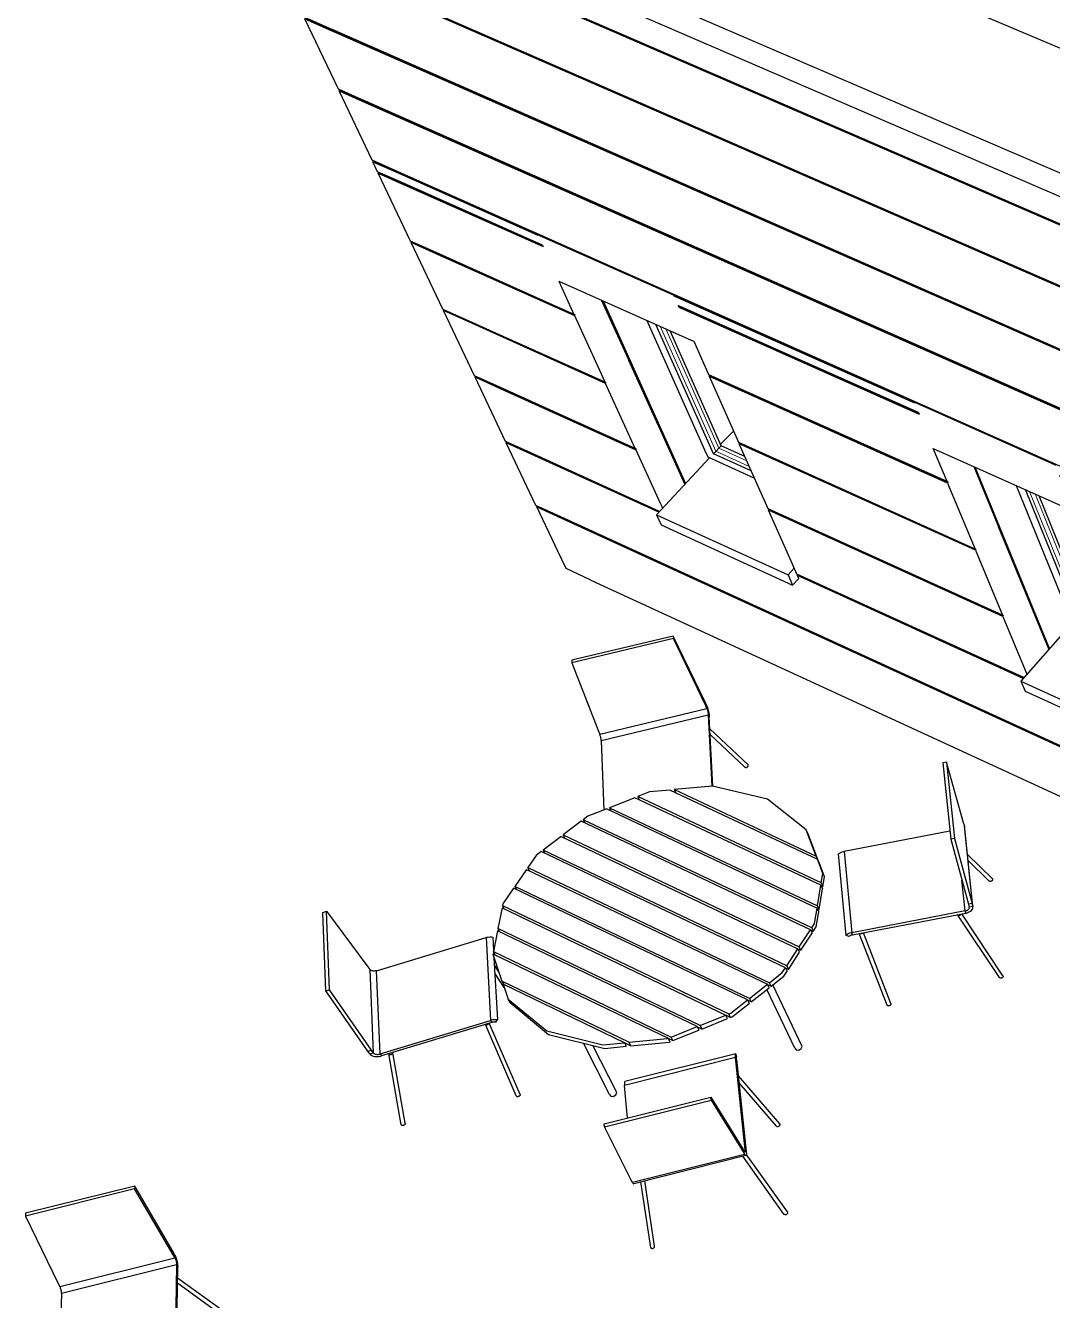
# Model space of a CAD drawing. Header units: millimetres. Extents: x 14050 to 24936, y -11631 to -4577.
# Drawn here: x 14944 to 16250, y -9586 to -7966 of the extents above; entities that cross this region are included whole.
import ezdxf

# ---------------------------------------------------------------- set-up
doc = ezdxf.new("R2010")
doc.units = ezdxf.units.MM
doc.header["$MEASUREMENT"] = 0
doc.layers.add('NewA-Ee_25_10-M_WallsExternal', color=7, linetype='Continuous')
doc.layers.add('NewA-Ee_40_20-M_GeneralFFAndEInternalMovable', color=7, linetype='Continuous')

# ---------------------------------------------------------------- blocks, each defined once
blk = doc.blocks.new('Section Elem_4_1', base_point=(19801.1, -7873.2))
at = {"layer": 'NewA-Ee_25_10-M_WallsExternal', "linetype": 'Continuous'}
for p, q in [((15298.4, -7955), (15273.7, -7903.2)), ((15273.8, -7903.2), (15273.7, -7903.2)), ((15331.9, -7969.8), (15298.4, -7955)), ((15300.1, -7956.4), (15299.4, -7957.1)), ((15299.4, -7957.1), (15300.1, -7956.5)), ((15299.4, -7957.1), (15332.9, -7971.8)), ((15341.9, -8046.6), (15299.4, -7957.1)), ((15300.1, -7955.9), (15300, -7955.7)), ((15300.1, -7956.5), (15300.1, -7955.9)), ((15300.1, -7955.9), (15333, -7970.3)), ((15333.1, -7971), (15300.1, -7956.5)), ((15331.9, -7969.7), (15331.9, -7969.8)), ((15331.9, -7969.8), (15332, -7969.8)), ((15332.9, -7971.8), (15333, -7971.7)), ((15375.1, -8061.2), (15341.9, -8046.6)), ((15342.8, -8048.6), (15343.6, -8047.9)), ((15343.6, -8047.9), (15342.8, -8048.6)), ((15342.8, -8048.6), (15376.1, -8063.3)), ((15384.7, -8136.7), (15342.8, -8048.6)), ((15343.5, -8047.4), (15343.4, -8047.3)), ((15343.6, -8047.9), (15343.5, -8047.4)), ((15343.5, -8047.4), (15376.2, -8061.8)), ((15376.3, -8062.4), (15343.6, -8047.9)), ((15375.2, -8061.2), (15375.1, -8061.2)), ((15375.1, -8061.2), (15375.2, -8061.2)), ((15376.1, -8063.3), (15376.2, -8063.1)), ((15417.7, -8151.4), (15384.7, -8136.7)), ((15386.4, -8138), (15385.6, -8138.7)), ((15385.6, -8138.7), (15386.4, -8138.1)), ((15385.6, -8138.7), (15418.6, -8153.4)), ((15391.7, -8151.4), (15385.6, -8138.7)), ((15386.4, -8137.5), (15386.3, -8137.4)), ((15386.4, -8138.1), (15386.4, -8137.5)), ((15418.7, -8151.9), (15386.4, -8137.5)), ((15386.5, -8138), (15386.4, -8138.1)), ((15418.9, -8152.5), (15386.4, -8138.1)), ((15424.6, -8166), (15391.7, -8151.4)), ((15392.6, -8153.4), (15393.3, -8152.7)), ((15393.3, -8152.7), (15392.6, -8153.4)), ((15392.6, -8153.4), (15425.5, -8168)), ((15433.6, -8239.6), (15392.6, -8153.4)), ((15393.3, -8152.2), (15393.3, -8152.1)), ((15393.3, -8152.7), (15393.3, -8152.2)), ((15425.7, -8166.6), (15393.3, -8152.2)), ((15425.8, -8167.2), (15393.3, -8152.7)), ((15417.7, -8151.3), (15417.7, -8151.4)), ((15417.7, -8151.4), (15417.8, -8151.4)), ((15418.6, -8153.4), (15418.8, -8153.2)), ((15418.7, -8151.8), (15418.7, -8151.8)), ((15424.7, -8166), (15424.6, -8166)), ((15424.6, -8166), (15424.7, -8166)), ((15425.5, -8168), (15425.7, -8167.9)), ((15425.6, -8166.5), (15425.6, -8166.5)), ((15466.2, -8254.2), (15433.6, -8239.6)), ((15434.5, -8241.5), (15435.2, -8240.8)), ((15434.5, -8241.5), (15435.2, -8240.9)), ((15467.2, -8256.2), (15434.5, -8241.5)), ((15474.7, -8326.1), (15434.5, -8241.5)), ((15435.2, -8240.9), (15435.2, -8240.3)), ((15435.2, -8240.3), (15435.2, -8240.3)), ((15467.3, -8254.7), (15435.2, -8240.3)), ((15467.4, -8255.3), (15435.2, -8240.9)), ((15466.3, -8254.2), (15466.2, -8254.2)), ((15466.2, -8254.2), (15466.3, -8254.2)), ((15467.2, -8254.7), (15467.2, -8254.7)), ((15467.3, -8256), (15467.2, -8256.2)), ((15467.3, -8254.7), (15467.3, -8254.7)), ((15475.2, -8326.3), (15474.7, -8326.1)), ((15507.1, -8340.7), (15475.2, -8326.3)), ((15475.4, -8327.6), (15476.1, -8326.9)), ((15475.4, -8327.6), (15476.1, -8327)), ((15507.8, -8342.2), (15475.4, -8327.6)), ((15514.8, -8410.6), (15475.4, -8327.6)), ((15476.1, -8327), (15476.1, -8326.7)), ((15508.1, -8341.4), (15476.1, -8327)), ((15507.2, -8340.6), (15507.1, -8340.7)), ((15508, -8342.1), (15507.8, -8342.2)), ((15547, -8425.2), (15514.8, -8410.6)), ((15515.7, -8412.5), (15516.4, -8411.8)), ((15515.7, -8412.5), (15516.4, -8411.9)), ((15547.9, -8427.1), (15515.7, -8412.5)), ((15554.4, -8494), (15515.7, -8412.5)), ((15516.4, -8411.9), (15516.4, -8411.3)), ((15548.1, -8426.3), (15516.4, -8411.9)), ((15547.1, -8425.1), (15547, -8425.2)), ((15547, -8425.2), (15547.1, -8425.2)), ((15548.1, -8426.9), (15547.9, -8427.1)), ((15586.4, -8508.5), (15554.4, -8494)), ((15555.3, -8495.8), (15556, -8495.1)), ((15555.3, -8495.8), (15556, -8495.2)), ((15587.2, -8510.4), (15555.3, -8495.8)), ((15593.1, -8575.4), (15555.3, -8495.8)), ((15556, -8495.2), (15556, -8494.7)), ((15587.5, -8509.5), (15556, -8495.2)), ((15586.4, -8508.5), (15586.4, -8508.5)), ((15586.4, -8508.5), (15586.5, -8508.5)), ((15587.4, -8510.2), (15587.2, -8510.4)), ((15624.8, -8589.9), (15593.1, -8575.4)), ((15594.7, -8576.5), (15594, -8577.2)), ((15594, -8577.2), (15594.7, -8576.6)), ((15594, -8577.2), (15625.7, -8591.7)), ((15620.8, -8633.6), (15594, -8577.2)), ((15594.7, -8576.6), (15594.7, -8576.1)), ((15594.8, -8576.5), (15594.7, -8576.6)), ((15625.9, -8590.9), (15594.7, -8576.6)), ((15624.9, -8589.9), (15624.8, -8589.9)), ((15624.8, -8589.9), (15624.9, -8589.9)), ((15625.7, -8591.7), (15625.9, -8591.6)), ((15652.4, -8648.1), (15652.3, -8648.1))]:
    blk.add_line(p, q, dxfattribs=at)
blk = doc.blocks.new('Section Elem_12_1', base_point=(19801.1, -7873.2))
at = {"layer": 'NewA-Ee_25_10-M_WallsExternal', "linetype": 'Continuous'}
for p, q in [((15240.6, -7776.4), (17317.6, -8675.7)), ((15241.7, -7777), (17318.5, -8676.2)), ((17318.2, -8677.8), (15241.6, -7778.6)), ((15241.8, -7777.7), (17318.5, -8676.9)), ((15285.6, -7871.7), (17344.1, -8769.1)), ((17344.7, -8771.2), (15286.6, -7873.8)), ((15286.7, -7872.3), (17344.9, -8769.6)), ((15286.8, -7872.9), (17345, -8770.3))]:
    blk.add_line(p, q, dxfattribs=at)
blk = doc.blocks.new('Section Elem_143_1', base_point=(19801.1, -7873.2))
at = {"layer": 'NewA-Ee_25_10-M_WallsExternal', "linetype": 'Continuous'}
for p, q in [((15631.3, -8655.8), (15620.8, -8633.6)), ((15662.8, -8670.3), (15631.3, -8655.8)), ((15662.8, -8670.3), (15662.8, -8670.2))]:
    blk.add_line(p, q, dxfattribs=at)
blk = doc.blocks.new('Section Elem_144_1', base_point=(19801.1, -7873.2))
at = {"layer": 'NewA-Ee_25_10-M_WallsExternal', "linetype": 'Continuous'}
blk.add_line((15662.8, -8670.3), (21033.9, -11144.7), dxfattribs=at)
blk = doc.blocks.new('Section Elem_147_1', base_point=(19801.1, -7873.2))
at = {"layer": 'NewA-Ee_25_10-M_WallsExternal', "linetype": 'Continuous'}
for p, q in [((16073.9, -8444.4), (16074.4, -8443.9)), ((16253.4, -8524.2), (16073.9, -8444.4)), ((16073.9, -8444.4), (16074.2, -8444.9)), ((16079.4, -8457.5), (16080.2, -8459.5)), ((16098.2, -8503), (16276.7, -8582.7)), ((16149.7, -8526), (16180.3, -8600.6)), ((16253.4, -8524.2), (16253.9, -8523.7)), ((16253.7, -8524.8), (16253.4, -8524.2)), ((16259.5, -8539.3), (16258.7, -8537.3)), ((16116.3, -8545.1), (16115.7, -8545.1)), ((16116.6, -8545.6), (16116.3, -8545.1)), ((16116.7, -8546.2), (16116.5, -8547)), ((16116.5, -8547), (16151.3, -8631)), ((16116.6, -8545.6), (16116.7, -8546.2)), ((16203.8, -8550.1), (16270, -8713.6)), ((16281.6, -8718.8), (16215.5, -8555.4)), ((16291.3, -8708.5), (16232.8, -8563.1)), ((16276.7, -8582.7), (16276.8, -8582.7)), ((16180.3, -8600.6), (16180.9, -8602.1)), ((16180.9, -8602.1), (16214.7, -8684.5)), ((16151.7, -8630.5), (16151.3, -8631)), ((16152.1, -8631), (16151.7, -8630.5)), ((16152.2, -8631.6), (16151.9, -8632.5)), ((16151.9, -8632.5), (16186.1, -8714.8)), ((16152.1, -8631), (16152.2, -8631.6)), ((16294.5, -8625.8), (16294.2, -8626.7)), ((16294.2, -8626.7), (16327.6, -8710.4)), ((16294.4, -8625.2), (16294.4, -8625.1)), ((16294.4, -8625.2), (16294.5, -8625.8)), ((16214.7, -8684.5), (16215.5, -8686.4)), ((16290, -8705.3), (16315, -8678.7)), ((16186.7, -8714.8), (16186.1, -8714.8)), ((16187, -8715.2), (16186.7, -8714.8)), ((16187.1, -8715.8), (16186.8, -8716.7)), ((16187, -8715.2), (16187.1, -8715.8)), ((16270, -8713.6), (16273.7, -8722.7)), ((16291.3, -8708.5), (16281.6, -8718.8)), ((16334.6, -8728), (16291.3, -8708.5)), ((16328.5, -8711), (16328.2, -8711.9)), ((16328.2, -8711.9), (16360.9, -8794)), ((16328.4, -8710.8), (16328.5, -8711)), ((16275.7, -8723.6), (16209.6, -8798.8)), ((16273.7, -8722.7), (16345.4, -8755.1)), ((16341.8, -8746), (16281.6, -8718.8)), ((16361.9, -8795.1), (16361.6, -8795.9)), ((16361.8, -8794.5), (16361.9, -8795.1)), ((16209.6, -8798.8), (16214.9, -8811.6)), ((16209.6, -8798.8), (16383.2, -8877.9)), ((16214.9, -8811.6), (16388.3, -8890.7)), ((16390.8, -8869.1), (16383.2, -8877.9)), ((16383.2, -8877.9), (16388.3, -8890.7)), ((16388.3, -8890.7), (16396, -8882.2))]:
    blk.add_line(p, q, dxfattribs=at)
at = {"layer": 'NewA-Ee_25_10-M_WallsExternal', "color": 44, "linetype": 'Continuous', "lineweight": 13}
for p, q in [((16220.7, -8557.7), (16284.5, -8715.7)), ((16227.6, -8560.8), (16288.4, -8711.6)), ((16284.5, -8715.7), (16339.6, -8740.6)), ((16288.4, -8711.6), (16336.8, -8733.4))]:
    blk.add_line(p, q, dxfattribs=at)
blk = doc.blocks.new('Section Elem_148_1', base_point=(19801.1, -7873.2))
at = {"layer": 'NewA-Ee_25_10-M_WallsExternal', "linetype": 'Continuous'}
for p, q in [((15595.1, -8231.4), (15595.6, -8231)), ((15768.1, -8308.3), (15595.1, -8231.4)), ((15595.1, -8231.4), (15595.4, -8232)), ((15601.2, -8244.6), (15602.1, -8246.6)), ((15622.1, -8290.3), (15794.1, -8367.2)), ((15768.1, -8308.3), (15768.7, -8307.8)), ((15768.3, -8308.9), (15768.1, -8308.3)), ((15710.6, -8389.7), (15676.6, -8314.7)), ((15678.4, -8315.5), (15781.7, -8543.9)), ((15774.8, -8323.5), (15773.9, -8321.6)), ((15641.4, -8332.7), (15642, -8332.6)), ((15642, -8332.6), (15642.4, -8333.1)), ((15642.3, -8334.6), (15642.5, -8333.8)), ((15680.9, -8419), (15642.3, -8334.6)), ((15642.5, -8333.8), (15642.4, -8333.1)), ((15733.9, -8340.3), (15807.5, -8504.7)), ((15818.6, -8509.7), (15745.3, -8345.4)), ((15828.6, -8499.7), (15763.5, -8353.5)), ((15794.1, -8367.2), (15794.1, -8367.1)), ((15711.2, -8391.2), (15710.6, -8389.7)), ((15748.7, -8474.1), (15711.2, -8391.2)), ((15680.9, -8419), (15681.3, -8418.6)), ((15681.3, -8418.6), (15681.7, -8419.1)), ((15681.6, -8420.5), (15681.8, -8419.7)), ((15719.4, -8503.3), (15681.6, -8420.5)), ((15681.8, -8419.7), (15681.7, -8419.1)), ((15813.6, -8411.4), (15813.9, -8410.5)), ((15850.9, -8495.6), (15813.6, -8411.4)), ((15813.7, -8409.8), (15813.8, -8409.9)), ((15813.9, -8410.5), (15813.8, -8409.9)), ((15749.6, -8476), (15748.7, -8474.1)), ((15780.7, -8544.8), (15749.6, -8476)), ((15844.4, -8480.9), (15827.6, -8497.7)), ((15719.4, -8503.3), (15720, -8503.3)), ((15720, -8503.3), (15720.4, -8503.8)), ((15720.3, -8505.2), (15720.5, -8504.4)), ((15751.7, -8574), (15720.3, -8505.2)), ((15720.5, -8504.4), (15720.4, -8503.8)), ((15807.5, -8504.7), (15811.6, -8513.8)), ((15828.6, -8499.7), (15818.6, -8509.7)), ((15858.7, -8513.3), (15828.6, -8499.7)), ((15851.5, -8497.1), (15851.8, -8496.3)), ((15888.1, -8579.8), (15851.5, -8497.1)), ((15851.8, -8496.3), (15851.7, -8496)), ((15813.7, -8514.8), (15746.2, -8587.5)), ((15811.6, -8513.8), (15870.8, -8540.6)), ((15866.7, -8531.4), (15818.6, -8509.7)), ((15888.9, -8581.6), (15889.1, -8580.8)), ((15919.2, -8650.3), (15888.9, -8581.6)), ((15889.1, -8580.8), (15889, -8580.2)), ((15746.2, -8587.5), (15752.1, -8600.3)), ((15746.2, -8587.5), (15913.7, -8663.8)), ((15752.1, -8600.3), (15919.4, -8676.7)), ((15921.5, -8655.3), (15913.7, -8663.8)), ((15913.7, -8663.8), (15919.4, -8676.7)), ((15919.4, -8676.7), (15927.3, -8668.5))]:
    blk.add_line(p, q, dxfattribs=at)
at = {"layer": 'NewA-Ee_25_10-M_WallsExternal', "color": 44, "linetype": 'Continuous', "lineweight": 13}
for p, q in [((15750.8, -8347.8), (15821.6, -8506.7)), ((15758.1, -8351.1), (15825.6, -8502.7)), ((15825.6, -8502.7), (15861.1, -8518.8)), ((15821.6, -8506.7), (15864.3, -8526))]:
    blk.add_line(p, q, dxfattribs=at)
blk = doc.blocks.new('Section Elem_149_1', base_point=(19801.1, -7873.2))
at = {"layer": 'NewA-Ee_25_10-M_WallsExternal', "linetype": 'Continuous'}
for p, q in [((17371.3, -8865.2), (15331.9, -7969.8)), ((15333, -7970.3), (15332.9, -7970.2)), ((15333.1, -7971), (15332.9, -7971.8)), ((15333, -7970.3), (15333.1, -7971)), ((17372.2, -8865.6), (15333, -7970.3)), ((17372.2, -8866.3), (15333.1, -7971)), ((15332.9, -7971.8), (17371.9, -8867.2)), ((17396.7, -8954.6), (15375.1, -8061.2)), ((15376.2, -8061.8), (15376.1, -8061.7)), ((15376.3, -8062.4), (15376.1, -8063.3)), ((15376.1, -8063.3), (17397.3, -8956.6)), ((15376.2, -8061.8), (15376.3, -8062.4)), ((17397.5, -8955), (15376.2, -8061.8)), ((17397.6, -8955.7), (15376.3, -8062.4)), ((17421.7, -9042.6), (15417.7, -8151.4)), ((15418.9, -8152.5), (15418.6, -8153.4)), ((15418.6, -8153.4), (15595.4, -8232)), ((15418.7, -8151.9), (15418.7, -8151.8)), ((17422.5, -9043), (15418.7, -8151.9)), ((15418.7, -8151.9), (15418.9, -8152.5)), ((15595.6, -8231.2), (15418.9, -8152.5)), ((15601.2, -8244.6), (15424.6, -8166)), ((15425.8, -8167.2), (15425.5, -8168)), ((15425.5, -8168), (15602.1, -8246.6)), ((15425.7, -8166.6), (15425.6, -8166.5)), ((15601.2, -8244.7), (15425.7, -8166.6)), ((15425.7, -8166.6), (15425.8, -8167.2)), ((15601.5, -8245.4), (15425.8, -8167.2)), ((15595.6, -8231), (15768.6, -8307.9)), ((15641.4, -8332.7), (15466.2, -8254.2)), ((15467.3, -8254.7), (15467.2, -8254.7)), ((15467.4, -8255.3), (15467.2, -8256.2)), ((15642.3, -8334.6), (15467.2, -8256.2)), ((15642.4, -8333.1), (15467.3, -8254.7)), ((15467.3, -8254.7), (15467.4, -8255.3)), ((15642.5, -8333.8), (15467.4, -8255.3)), ((15622.1, -8290.3), (15641.4, -8332.7)), ((15768.6, -8308.1), (15768.3, -8308.9)), ((15768.3, -8308.9), (16074.2, -8444.9)), ((15768.6, -8307.9), (15768.6, -8308.1)), ((16074.4, -8444.1), (15768.6, -8308.1)), ((16079.4, -8457.5), (15773.9, -8321.6)), ((15775.1, -8322.7), (15774.8, -8323.5)), ((15774.8, -8323.5), (16080.2, -8459.5)), ((15774.9, -8322), (15775.1, -8322.7)), ((15774.9, -8322), (15774.9, -8322)), ((16079.4, -8457.6), (15774.9, -8322)), ((16079.7, -8458.3), (15775.1, -8322.7)), ((15680.9, -8419), (15507.1, -8340.7)), ((15508.1, -8341.4), (15507.8, -8342.2)), ((15681.6, -8420.5), (15507.8, -8342.2)), ((15508, -8341.1), (15508.1, -8341.4)), ((15681.8, -8419.7), (15508.1, -8341.4)), ((15642, -8332.6), (15641.9, -8332.6)), ((15812.8, -8409.4), (15794.1, -8367.2)), ((15719.4, -8503.3), (15547, -8425.2)), ((15681.7, -8419.1), (15681.1, -8418.8)), ((15681.2, -8418.5), (15681.3, -8418.6)), ((16115.7, -8545.1), (15812.8, -8409.4)), ((16116.5, -8547), (15813.6, -8411.4)), ((16116.6, -8545.6), (15813.8, -8409.9)), ((16116.7, -8546.2), (15813.9, -8410.5)), ((15548.1, -8426.3), (15547.9, -8427.1)), ((15720.3, -8505.2), (15547.9, -8427.1)), ((15548, -8425.7), (15548.1, -8426.3)), ((15720.5, -8504.4), (15548.1, -8426.3)), ((16074.2, -8444.9), (16074.2, -8444.8)), ((16253.9, -8523.7), (16074.4, -8443.9)), ((16079.4, -8457.5), (16079.4, -8457.5)), ((16080.2, -8459.5), (16080.2, -8459.4)), ((15720.4, -8503.8), (15719.4, -8503.3)), ((15720, -8503.3), (15719.9, -8503.2)), ((16151.3, -8631), (15850.9, -8495.6)), ((16151.9, -8632.5), (15851.5, -8497.1)), ((16152.2, -8631.6), (15851.8, -8496.3)), ((16115.7, -8545.1), (16098.2, -8503)), ((15750.2, -8583.2), (15586.4, -8508.5)), ((15587.5, -8509.5), (15587.2, -8510.4)), ((15749.2, -8584.2), (15587.2, -8510.4)), ((15587.4, -8509), (15587.5, -8509.5)), ((15749.8, -8583.5), (15587.5, -8509.5)), ((16245.9, -8757.4), (16151.4, -8526.7)), ((15782.4, -8548.5), (15780.7, -8544.8)), ((15781.7, -8543.9), (15783.3, -8547.5)), ((15751.7, -8574), (15754, -8579)), ((16186.1, -8714.8), (15888.1, -8579.8)), ((16186.8, -8716.7), (15888.9, -8581.6)), ((16187.1, -8715.8), (15889.1, -8580.8)), ((17542.5, -9468.7), (15624.8, -8589.9)), ((15625.9, -8590.9), (15625.7, -8591.7)), ((15625.7, -8591.7), (17543, -9470.4)), ((15625.8, -8590.4), (15625.9, -8590.9)), ((17543.3, -9469.6), (15625.9, -8590.9)), ((16152.1, -8631), (16151.5, -8630.7)), ((15924.7, -8662.7), (15919.2, -8650.3)), ((16213.5, -8794.3), (15924.7, -8662.7)), ((15925.6, -8664.6), (15925.8, -8663.7)), ((15927.3, -8668.5), (15925.6, -8664.6)), ((16212.6, -8795.4), (15925.6, -8664.6)), ((15925.8, -8663.7), (15925.7, -8663.2)), ((16213.2, -8794.7), (15925.8, -8663.7)), ((16215.5, -8686.4), (16245, -8758.5)), ((16187, -8715.2), (16186.1, -8714.8)), ((16186.7, -8714.8), (16186.6, -8714.7)), ((16186.8, -8716.7), (16217.3, -8790))]:
    blk.add_line(p, q, dxfattribs=at)
blk = doc.blocks.new('Section Elem_151_1', base_point=(19801.1, -7873.2))
at = {"layer": 'NewA-Ee_25_10-M_WallsExternal', "linetype": 'Continuous'}
for p, q in [((15392.5, -7626.5), (17392.9, -8475.5)), ((15143.5, -7672.6), (17296, -8599.3)), ((15160.7, -7708.6), (17306.1, -8634.7))]:
    blk.add_line(p, q, dxfattribs=at)
blk = doc.blocks.new('Section Elem_164_1', base_point=(19801.1, -7873.2))
at = {"layer": 'NewA-Ee_40_20-M_GeneralFFAndEInternalMovable', "linetype": 'Continuous'}
for p, q in [((15737.6, -8939.5), (15722.5, -8945.5)), ((15763.8, -8937.1), (15737.6, -8939.5)), ((15763.8, -8937.1), (15951, -9024.9)), ((15817.7, -8932), (15769.2, -8936.5)), ((15769.2, -8936.5), (15949.5, -9021.1)), ((15771.1, -8940.5), (15769.2, -8936.5)), ((15887.5, -8948.8), (15817.7, -8932)), ((15718.9, -8946.9), (15686.6, -8959.6)), ((15686.6, -8959.6), (15951, -9084.3)), ((15688.5, -8963.6), (15686.6, -8959.6)), ((15955.4, -9058.1), (15718.9, -8946.9)), ((15955.8, -9055.2), (15722.5, -8945.5)), ((15722.5, -8945.5), (15724.4, -8949.5)), ((15936.7, -8987.7), (15887.5, -8948.8)), ((15659, -8970.4), (15653.1, -8974.9)), ((15943.7, -9112.3), (15653.1, -8974.9)), ((15653.1, -8974.9), (15655.1, -8979)), ((15683, -8961), (15659, -8970.4)), ((15683, -8961), (15950.6, -9087.2)), ((15650.6, -8976.8), (15627.8, -8994.2)), ((15942.1, -9114.7), (15650.6, -8976.8)), ((15949.5, -9021.1), (15936.7, -8987.7)), ((15938.8, -8992.1), (15936.7, -8987.7)), ((15951.6, -9025.6), (15938.8, -8992.1)), ((15625.2, -8996.1), (15602.4, -9013.5)), ((15625.2, -8996.1), (15926.2, -9138.8)), ((15627.8, -8994.2), (15927.8, -9136.4)), ((15629.8, -8998.3), (15627.8, -8994.2)), ((15593.4, -9020.3), (15582.8, -9035.7)), ((15599.8, -9015.4), (15593.4, -9020.3)), ((15910.3, -9163), (15599.8, -9015.4)), ((15911.9, -9160.6), (15602.4, -9013.5)), ((15602.4, -9013.5), (15604.4, -9017.6)), ((15951.6, -9025.6), (15949.5, -9021.1)), ((15581.1, -9038.1), (15566.3, -9059.5)), ((15581.1, -9038.1), (15887.3, -9184)), ((15582.8, -9035.7), (15889.9, -9182)), ((15584.9, -9039.9), (15582.8, -9035.7)), ((15957.9, -9043), (15951, -9024.9)), ((15953, -9029.4), (15951, -9024.9)), ((15951.2, -9025.4), (15951.6, -9025.6)), ((15959.9, -9047.5), (15953, -9029.4)), ((15955.8, -9055.2), (15957.9, -9043)), ((15955.8, -9055.2), (15957.9, -9059.7)), ((15957.9, -9059.7), (15959.9, -9047.5)), ((15564.7, -9061.9), (15550.9, -9081.8)), ((15861.9, -9203.9), (15564.7, -9061.9)), ((15864.5, -9201.9), (15566.3, -9059.5)), ((15566.3, -9059.5), (15568.4, -9063.7)), ((15951, -9084.3), (15955.4, -9058.1)), ((15953.1, -9088.8), (15957.4, -9062.6)), ((15955.4, -9058.1), (15957.4, -9062.6)), ((15957.9, -9059.7), (15955.6, -9058.6)), ((15550, -9086.7), (15544.8, -9113)), ((15550, -9086.7), (15834.6, -9223.1)), ((15550.9, -9081.8), (15550.5, -9083.8)), ((15550.5, -9083.8), (15838.3, -9221.6)), ((15552.7, -9088), (15550.5, -9083.8)), ((15947.3, -9106.7), (15950.6, -9087.2)), ((15952.6, -9091.7), (15950.6, -9087.2)), ((15950.8, -9087.7), (15953.1, -9088.8)), ((15953.1, -9088.8), (15951, -9084.3)), ((15949.4, -9111.1), (15952.6, -9091.7)), ((15544.2, -9115.9), (15538.9, -9142.3)), ((15798, -9237.8), (15544.2, -9115.9)), ((15801.7, -9236.3), (15544.8, -9113)), ((15544.8, -9113), (15546.9, -9117.2)), ((15927.8, -9136.4), (15942.1, -9114.7)), ((15929.9, -9140.8), (15944.1, -9119.1)), ((15942.1, -9114.7), (15944.1, -9119.1)), ((15945.7, -9116.7), (15942.3, -9115.1)), ((15943.7, -9112.3), (15947.3, -9106.7)), ((15943.7, -9112.3), (15945.7, -9116.7)), ((15945.7, -9116.7), (15949.4, -9111.1)), ((15929.9, -9140.8), (15927.8, -9136.4)), ((15538.4, -9145.2), (15538.2, -9145.9)), ((15538.2, -9145.9), (15549.9, -9179.9)), ((15538.4, -9145.2), (15761.3, -9252.6)), ((15538.9, -9142.3), (15765, -9251.1)), ((15541.2, -9146.6), (15538.9, -9142.3)), ((15911.9, -9160.6), (15926.2, -9138.8)), ((15914, -9165.1), (15928.3, -9143.3)), ((15928.3, -9143.3), (15926.2, -9138.8)), ((15926.4, -9139.2), (15929.9, -9140.8)), ((15889.9, -9182), (15906.3, -9169.1)), ((15906.3, -9169.1), (15910.3, -9163)), ((15908.4, -9173.6), (15912.4, -9167.5)), ((15910.3, -9163), (15912.4, -9167.5)), ((15914, -9165.1), (15910.5, -9163.4)), ((15911.9, -9160.6), (15914, -9165.1)), ((15711.2, -9257.7), (15549.9, -9179.9)), ((15549.9, -9179.9), (15552.2, -9184.2)), ((15705.6, -9258.3), (15551.3, -9183.8)), ((15551.3, -9183.8), (15557.8, -9202.7)), ((15864.5, -9201.9), (15887.3, -9184)), ((15889.4, -9188.5), (15887.3, -9184)), ((15887.5, -9184.3), (15892, -9186.5)), ((15892, -9186.5), (15889.9, -9182)), ((15892, -9186.5), (15908.4, -9173.6)), ((15931.5, -9262.9), (15894.4, -9184.6)), ((15557.8, -9202.7), (15606.9, -9243.2)), ((15560.1, -9207.1), (15557.8, -9202.7)), ((15864.5, -9201.9), (15866.6, -9206.4)), ((15866.6, -9206.4), (15889.4, -9188.5)), ((15922.2, -9265.2), (15886.8, -9190.5)), ((15560.1, -9207.1), (15609.2, -9247.7)), ((15840.7, -9220.6), (15861.9, -9203.9)), ((15842.9, -9225), (15864.1, -9208.4)), ((15861.9, -9203.9), (15864.1, -9208.4)), ((15866.6, -9206.4), (15862.1, -9204.2)), ((15801.7, -9236.3), (15834.6, -9223.1)), ((15803.9, -9240.8), (15836.8, -9227.5)), ((15836.8, -9227.5), (15834.6, -9223.1)), ((15834.7, -9223.3), (15840.4, -9226)), ((15838.3, -9221.6), (15840.7, -9220.6)), ((15840.4, -9226), (15838.3, -9221.6)), ((15840.4, -9226), (15842.9, -9225)), ((15606.9, -9243.2), (15678.2, -9260.9)), ((15609.2, -9247.7), (15680.5, -9265.4)), ((15765, -9251.1), (15798, -9237.8)), ((15767.2, -9255.6), (15765, -9251.1)), ((15767.2, -9255.6), (15800.2, -9242.3)), ((15798, -9237.8), (15800.2, -9242.3)), ((15803.9, -9240.8), (15798.1, -9238)), ((15801.7, -9236.3), (15803.9, -9240.8)), ((15686.6, -9324), (15653.4, -9258.6)), ((15695.9, -9321.7), (15665.5, -9261.6)), ((15678.2, -9260.9), (15705.6, -9258.3)), ((15680.5, -9265.4), (15707.8, -9262.7)), ((15705.6, -9258.3), (15707.8, -9262.7)), ((15713.4, -9262.2), (15705.7, -9258.4)), ((15711.2, -9257.7), (15760.5, -9253)), ((15711.2, -9257.7), (15713.4, -9262.2)), ((15713.4, -9262.2), (15762.7, -9257.4)), ((15760.5, -9253), (15761.3, -9252.6)), ((15763.5, -9257.1), (15761.3, -9252.6)), ((15761.4, -9252.8), (15767.2, -9255.6)), ((15762.7, -9257.4), (15763.5, -9257.1)), ((15922.2, -9265.2), (15923.8, -9267.3)), ((15923.8, -9267.3), (15927.2, -9267.5)), ((15927.2, -9267.5), (15930.3, -9265.7)), ((15930.3, -9265.7), (15931.5, -9262.9)), ((15686.6, -9324), (15688.1, -9326.1)), ((15688.1, -9326.1), (15691.4, -9326.4)), ((15691.4, -9326.4), (15694.7, -9324.5)), ((15694.7, -9324.5), (15695.9, -9321.7))]:
    blk.add_line(p, q, dxfattribs=at)
blk = doc.blocks.new('Section Elem_174_1', base_point=(19801.1, -7873.2))
at = {"layer": 'NewA-Ee_40_20-M_GeneralFFAndEInternalMovable', "linetype": 'Continuous'}
for p, q in [((15767.7, -8741.5), (15638.6, -8772.2)), ((15767.9, -8744.5), (15638.7, -8775.3)), ((15808.5, -8826.3), (15767.7, -8741.5)), ((15767.7, -8741.5), (15767.9, -8744.5)), ((15808.7, -8829.4), (15767.9, -8744.5)), ((15638.6, -8772.2), (15638.7, -8775.3)), ((15638.7, -8775.3), (15672.4, -8862.1)), ((15810.2, -8830.3), (15808.5, -8826.3)), ((15808.5, -8826.3), (15808.7, -8829.4)), ((15810.4, -8833.3), (15808.7, -8829.4)), ((15810.2, -8830.3), (15810.5, -8830.9)), ((15810.2, -8830.3), (15810.4, -8833.3)), ((15674.1, -8866.1), (15810.4, -8833.3)), ((15676, -8874.1), (15812.2, -8841.4)), ((15810.4, -8833.3), (15810.5, -8833.7)), ((15810.5, -8830.9), (15811, -8832.3)), ((15810.5, -8833.7), (15810.8, -8834.5)), ((15810.8, -8834.5), (15811.1, -8835.4)), ((15811, -8832.3), (15811.5, -8833.8)), ((15811.1, -8835.4), (15811.4, -8836.3)), ((15811.4, -8836.3), (15811.6, -8837.3)), ((15811.5, -8833.8), (15812, -8835.5)), ((15811.6, -8837.3), (15811.8, -8838.3)), ((15811.8, -8838.3), (15812, -8839.3)), ((15812, -8835.5), (15812.4, -8837.2)), ((15812, -8839.3), (15812.1, -8840.2)), ((15812.1, -8840.2), (15812.2, -8841)), ((15812.2, -8841), (15812.2, -8841.4)), ((15812.2, -8841.4), (15816.8, -8932)), ((15813.5, -8844.3), (15812.2, -8841.4)), ((15812.4, -8837.2), (15812.8, -8839)), ((15812.8, -8839), (15813.1, -8840.7)), ((15813.1, -8840.7), (15813.3, -8842.3)), ((15813.3, -8842.3), (15813.5, -8843.7)), ((15813.5, -8843.7), (15813.5, -8844.3)), ((15817.9, -8932), (15813.5, -8844.3)), ((15672.4, -8862.1), (15674.1, -8866.1)), ((15862.7, -8905), (15814.3, -8859.3)), ((15674.3, -8866.4), (15674.1, -8866.1)), ((15674.6, -8867.2), (15674.3, -8866.4)), ((15674.9, -8868.1), (15674.6, -8867.2)), ((15675.2, -8869.1), (15674.9, -8868.1)), ((15675.4, -8870.1), (15675.2, -8869.1)), ((15675.6, -8871.1), (15675.4, -8870.1)), ((15675.8, -8872), (15675.6, -8871.1)), ((15675.9, -8872.9), (15675.8, -8872)), ((15676, -8873.8), (15675.9, -8872.9)), ((15676, -8874.1), (15676, -8873.8)), ((15676, -8874.1), (15676.1, -8874.2)), ((15676, -8874.1), (15679.3, -8962.5)), ((15858.5, -8907.9), (15814.6, -8866.5)), ((15858.5, -8907.9), (15858.8, -8908.1)), ((15858.8, -8908.1), (15859.1, -8908.2)), ((15859.1, -8908.2), (15859.4, -8908.3)), ((15859.4, -8908.3), (15859.8, -8908.4)), ((15859.8, -8908.4), (15860.2, -8908.3)), ((15860.2, -8908.3), (15860.7, -8908.3)), ((15860.7, -8908.3), (15861.1, -8908.1)), ((15861.1, -8908.1), (15861.5, -8908)), ((15861.5, -8908), (15861.9, -8907.7)), ((15861.9, -8907.7), (15862.2, -8907.5)), ((15862.2, -8907.5), (15862.5, -8907.2)), ((15862.5, -8907.2), (15862.7, -8906.9)), ((15862.8, -8905.3), (15862.7, -8905)), ((15862.7, -8906.9), (15862.9, -8906.5)), ((15863, -8905.6), (15862.8, -8905.3)), ((15862.9, -8906.5), (15863, -8906.2)), ((15863, -8905.9), (15863, -8905.6)), ((15863, -8906.2), (15863, -8905.9))]:
    blk.add_line(p, q, dxfattribs=at)
blk = doc.blocks.new('Section Elem_175_1', base_point=(19801.1, -7873.2))
at = {"layer": 'NewA-Ee_40_20-M_GeneralFFAndEInternalMovable', "linetype": 'Continuous'}
for p, q in [((16115.1, -8901.8), (16110.4, -8902.7)), ((16110.4, -8902.7), (16120.5, -8999.4)), ((16136.7, -8978.6), (16115.1, -8901.8)), ((16115.1, -8901.8), (16125.2, -8998.6)), ((16119.4, -8989.6), (15985.1, -9015.1)), ((16137.7, -8982.3), (16136.7, -8978.6)), ((16137.7, -8982.3), (16137.9, -8982.9)), ((16148.6, -9085.1), (16137.7, -8982.3)), ((16148.7, -9085.6), (16137.9, -8982.9)), ((16125.2, -8998.6), (16120.5, -8999.4)), ((16120.5, -8999.4), (16142.9, -9082.3)), ((16125.2, -8998.6), (16147.5, -9081.4)), ((15977.9, -9018.4), (15979.2, -9017.4)), ((15987.4, -9121.9), (15977.9, -9018.4)), ((15979.2, -9017.4), (15980.6, -9016.5)), ((15980.6, -9016.5), (15982.3, -9015.8)), ((15982.3, -9015.8), (15984.2, -9015.3)), ((15984.2, -9015.3), (15985.1, -9015.1)), ((15985.1, -9015.1), (15994.7, -9118.5)), ((16173.3, -9049.8), (16141.7, -9018.9)), ((16169.2, -9052.8), (16142.5, -9026.7)), ((16138.7, -9090.8), (16134.5, -9051.6)), ((16169.5, -9053), (16169.2, -9052.8)), ((16169.8, -9053.1), (16169.5, -9053)), ((16170.2, -9053.2), (16169.8, -9053.1)), ((16170.6, -9053.3), (16170.2, -9053.2)), ((16171, -9053.2), (16170.6, -9053.3)), ((16171.4, -9053.1), (16171, -9053.2)), ((16171.9, -9053), (16171.4, -9053.1)), ((16172.3, -9052.8), (16171.9, -9053)), ((16172.6, -9052.6), (16172.3, -9052.8)), ((16173, -9052.3), (16172.6, -9052.6)), ((16173.2, -9052), (16173, -9052.3)), ((16173.4, -9051.7), (16173.2, -9052)), ((16173.3, -9049.8), (16173.5, -9050.1)), ((16173.6, -9051.3), (16173.4, -9051.7)), ((16173.5, -9050.1), (16173.6, -9050.4)), ((16173.6, -9050.4), (16173.7, -9050.7)), ((16173.7, -9051), (16173.6, -9051.3)), ((16173.7, -9050.7), (16173.7, -9051)), ((16141.2, -9090), (16142.1, -9089.5)), ((16142.1, -9089.5), (16142.8, -9088.9)), ((16142.8, -9088.9), (16143.4, -9088.3)), ((16147.5, -9081.4), (16142.9, -9082.3)), ((16142.9, -9082.3), (16143.9, -9086)), ((16143.4, -9088.3), (16143.8, -9087.6)), ((16143.8, -9087.6), (16144, -9087)), ((16148.6, -9085.1), (16143.9, -9086)), ((16144, -9086.3), (16143.9, -9086)), ((16144, -9086.3), (16144, -9086.2)), ((16144, -9087), (16144, -9086.3)), ((16146.7, -9090.2), (16147.6, -9089.1)), ((16147.5, -9081.4), (16148.6, -9085.1)), ((16147.6, -9089.1), (16148.3, -9088)), ((16148.3, -9088), (16148.7, -9086.8)), ((16148.7, -9085.6), (16148.6, -9085.1)), ((16148.7, -9086.8), (16148.7, -9085.6)), ((16138.7, -9090.8), (15994.7, -9118.5)), ((15995.5, -9121.3), (16139.4, -9093.6)), ((16129.5, -9096.1), (16129.2, -9095.6)), ((16129.7, -9096.3), (16129.5, -9096.1)), ((16182.2, -9175.4), (16129.5, -9096.1)), ((16129.9, -9096.5), (16129.7, -9096.3)), ((16130.2, -9096.5), (16129.9, -9096.5)), ((16130.5, -9096.6), (16130.2, -9096.5)), ((16130.9, -9096.6), (16130.5, -9096.6)), ((16131.3, -9096.5), (16130.9, -9096.6)), ((16131.7, -9096.4), (16131.3, -9096.5)), ((16132.1, -9096.2), (16131.7, -9096.4)), ((16132.5, -9096), (16132.1, -9096.2)), ((16132.9, -9095.7), (16132.5, -9096)), ((16133.2, -9095.5), (16132.9, -9095.7)), ((16133.5, -9095.2), (16133.2, -9095.5)), ((16133.7, -9094.8), (16133.5, -9095.2)), ((16133.8, -9094.7), (16133.7, -9094.8)), ((16186.7, -9173.1), (16134.6, -9094.5)), ((16138.7, -9090.8), (16139.2, -9090.7)), ((16139.4, -9093.6), (16138.7, -9090.8)), ((16139.2, -9090.7), (16140.3, -9090.4)), ((16139.4, -9093.6), (16140.4, -9093.4)), ((16140.3, -9090.4), (16141.2, -9090)), ((16140.4, -9093.4), (16142.2, -9092.9)), ((16142.2, -9092.9), (16143.9, -9092.1)), ((16143.9, -9092.1), (16145.4, -9091.2)), ((16145.4, -9091.2), (16146.7, -9090.2)), ((15988.7, -9120.9), (15987.4, -9121.9)), ((15991.4, -9123.2), (15987.4, -9121.9)), ((15990.2, -9120), (15988.7, -9120.9)), ((15991.9, -9119.2), (15990.2, -9120)), ((15993.7, -9118.7), (15991.9, -9119.2)), ((15993.9, -9121.7), (15992.9, -9122.1)), ((15994.7, -9118.5), (15993.7, -9118.7)), ((15995, -9121.4), (15993.9, -9121.7)), ((15995.5, -9121.3), (15994.7, -9118.5)), ((15995.5, -9121.3), (15995, -9121.4)), ((16039.5, -9210.4), (16004.2, -9119.6)), ((16004.6, -9119.7), (16004.4, -9119.6)), ((16004.9, -9119.8), (16004.6, -9119.7)), ((16005.3, -9119.9), (16004.9, -9119.8)), ((16005.7, -9119.9), (16005.3, -9119.9)), ((16006.1, -9119.9), (16005.7, -9119.9)), ((16006.5, -9119.8), (16006.1, -9119.9)), ((16006.9, -9119.7), (16006.5, -9119.8)), ((16007.4, -9119.5), (16006.9, -9119.7)), ((16007.7, -9119.3), (16007.4, -9119.5)), ((16008.1, -9119), (16007.7, -9119.3)), ((16008.4, -9118.8), (16008.1, -9119)), ((16044.3, -9208.6), (16009.4, -9118.6)), ((15992.1, -9122.6), (15991.4, -9123.2)), ((15992.9, -9122.1), (15992.1, -9122.6)), ((16182.5, -9175.7), (16182.2, -9175.4)), ((16182.7, -9175.9), (16182.5, -9175.7)), ((16183.1, -9176.1), (16182.7, -9175.9)), ((16183.4, -9176.2), (16183.1, -9176.1)), ((16183.8, -9176.2), (16183.4, -9176.2)), ((16184.3, -9176.2), (16183.8, -9176.2)), ((16184.7, -9176.1), (16184.3, -9176.2)), ((16185.1, -9176), (16184.7, -9176.1)), ((16185.5, -9175.8), (16185.1, -9176)), ((16185.9, -9175.6), (16185.5, -9175.8)), ((16186.2, -9175.4), (16185.9, -9175.6)), ((16186.5, -9175.1), (16186.2, -9175.4)), ((16186.7, -9174.7), (16186.5, -9175.1)), ((16186.7, -9173.1), (16186.9, -9173.4)), ((16186.9, -9174.4), (16186.7, -9174.7)), ((16186.9, -9173.4), (16187, -9173.7)), ((16187, -9174.1), (16186.9, -9174.4)), ((16187, -9173.7), (16187, -9174.1)), ((16039.7, -9210.7), (16039.5, -9210.4)), ((16039.9, -9211), (16039.7, -9210.7)), ((16040.2, -9211.2), (16039.9, -9211)), ((16040.5, -9211.3), (16040.2, -9211.2)), ((16040.9, -9211.4), (16040.5, -9211.3)), ((16041.3, -9211.5), (16040.9, -9211.4)), ((16041.7, -9211.4), (16041.3, -9211.5)), ((16042.1, -9211.4), (16041.7, -9211.4)), ((16042.5, -9211.2), (16042.1, -9211.4)), ((16042.9, -9211), (16042.5, -9211.2)), ((16043.3, -9210.8), (16042.9, -9211)), ((16043.6, -9210.5), (16043.3, -9210.8)), ((16043.9, -9210.2), (16043.6, -9210.5)), ((16044.1, -9209.9), (16043.9, -9210.2)), ((16044.3, -9209.6), (16044.1, -9209.9)), ((16044.3, -9208.6), (16044.4, -9208.9)), ((16044.4, -9209.2), (16044.3, -9209.6)), ((16044.4, -9208.9), (16044.4, -9209.2))]:
    blk.add_line(p, q, dxfattribs=at)
blk = doc.blocks.new('Section Elem_176_1', base_point=(19801.1, -7873.2))
at = {"layer": 'NewA-Ee_40_20-M_GeneralFFAndEInternalMovable', "linetype": 'Continuous'}
for p, q in [((15322.1, -9092.6), (15326.7, -9091.2)), ((15325.9, -9192.4), (15322.1, -9092.6)), ((15330.5, -9191), (15326.7, -9091.2)), ((15326.7, -9091.2), (15379.4, -9161.7)), ((15390.3, -9166.7), (15529.6, -9124.6)), ((15529.6, -9124.6), (15530.5, -9124.3)), ((15529.6, -9124.6), (15535.3, -9229.9)), ((15530.5, -9124.3), (15532.4, -9123.9)), ((15532.4, -9123.9), (15534.4, -9123.7)), ((15534.4, -9123.7), (15536.4, -9123.8)), ((15536.4, -9123.8), (15538.3, -9124)), ((15538.3, -9124), (15539.2, -9141)), ((15539.3, -9143), (15539.5, -9145.8)), ((15539.7, -9150.3), (15544.1, -9229.3)), ((15379.4, -9161.7), (15381.8, -9165.1)), ((15382, -9165.4), (15381.8, -9165.1)), ((15381.8, -9165.1), (15386.3, -9271)), ((15382.6, -9165.9), (15382, -9165.4)), ((15383.4, -9166.4), (15382.6, -9165.9)), ((15384.3, -9166.7), (15383.4, -9166.4)), ((15385.3, -9167), (15384.3, -9166.7)), ((15386.4, -9167.1), (15385.3, -9167)), ((15387.5, -9167.1), (15386.4, -9167.1)), ((15388.7, -9167), (15387.5, -9167.1)), ((15389.8, -9166.8), (15388.7, -9167)), ((15390.3, -9166.7), (15389.8, -9166.8)), ((15394.9, -9272.5), (15390.3, -9166.7)), ((15390.3, -9166.7), (15390.4, -9166.8)), ((15545.9, -9168.1), (15540.2, -9159.5)), ((15552.7, -9188), (15540.8, -9169.8)), ((15325.9, -9192.4), (15330.5, -9191)), ((15379.3, -9269), (15325.9, -9192.4)), ((15383.9, -9267.6), (15330.5, -9191)), ((15394.9, -9272.5), (15535.3, -9229.9)), ((15537.1, -9232.4), (15396.7, -9275.1)), ((15568, -9325.7), (15528.8, -9234.9)), ((15528.9, -9234.9), (15529.1, -9235.1)), ((15529.1, -9235.1), (15529.4, -9235.2)), ((15529.4, -9235.2), (15529.8, -9235.3)), ((15529.8, -9235.3), (15530.2, -9235.3)), ((15530.2, -9235.3), (15530.6, -9235.3)), ((15530.6, -9235.3), (15531, -9235.2)), ((15531, -9235.2), (15531.5, -9235.1)), ((15531.5, -9235.1), (15531.9, -9234.9)), ((15531.9, -9234.9), (15532.3, -9234.7)), ((15532.3, -9234.7), (15532.6, -9234.4)), ((15532.6, -9234.4), (15532.9, -9234.1)), ((15532.9, -9234.1), (15533.2, -9233.8)), ((15533.2, -9233.8), (15533.4, -9233.5)), ((15572.9, -9323.9), (15533.8, -9233.4)), ((15536.3, -9229.6), (15535.3, -9229.9)), ((15535.3, -9229.9), (15537.1, -9232.4)), ((15538.2, -9229.2), (15536.3, -9229.6)), ((15537.7, -9232.2), (15537.1, -9232.4)), ((15538.8, -9232), (15537.7, -9232.2)), ((15540.2, -9229), (15538.2, -9229.2)), ((15539.9, -9231.9), (15538.8, -9232)), ((15541.1, -9231.9), (15539.9, -9231.9)), ((15542.2, -9229), (15540.2, -9229)), ((15542.1, -9232.1), (15541.1, -9231.9)), ((15542.1, -9232.1), (15544.1, -9229.3)), ((15544.1, -9229.3), (15542.2, -9229)), ((15379.3, -9269), (15383.9, -9267.6)), ((15386.3, -9271), (15383.9, -9267.6)), ((15381.8, -9272.4), (15379.3, -9269)), ((15381.7, -9272.3), (15381.8, -9272.4)), ((15381.8, -9272.4), (15386.3, -9271)), ((15381.8, -9272.4), (15382.1, -9272.9)), ((15382.1, -9272.9), (15383.2, -9273.9)), ((15383.2, -9273.9), (15384.5, -9274.6)), ((15384.5, -9274.6), (15386.1, -9275.2)), ((15386.1, -9275.2), (15387.9, -9275.7)), ((15386.3, -9271), (15386.6, -9271.3)), ((15386.6, -9271.3), (15387.2, -9271.8)), ((15387.2, -9271.8), (15387.9, -9272.3)), ((15387.9, -9272.3), (15388.8, -9272.6)), ((15387.9, -9275.7), (15389.8, -9275.9)), ((15388.8, -9272.6), (15389.9, -9272.9)), ((15389.8, -9275.9), (15391.8, -9275.9)), ((15389.9, -9272.9), (15391, -9273)), ((15391, -9273), (15392.1, -9273)), ((15391.8, -9275.9), (15393.8, -9275.7)), ((15392.1, -9273), (15393.2, -9272.9)), ((15393.2, -9272.9), (15394.4, -9272.7)), ((15393.8, -9275.7), (15395.8, -9275.4)), ((15394.4, -9272.7), (15394.9, -9272.5)), ((15394.9, -9272.5), (15396.7, -9275.1)), ((15395.8, -9275.4), (15396.7, -9275.1)), ((15396.7, -9275.1), (15396.7, -9275)), ((15421.9, -9362.5), (15405.9, -9272.3)), ((15406, -9272.3), (15406, -9272.4)), ((15406, -9272.4), (15406.2, -9272.6)), ((15406.2, -9272.6), (15406.5, -9272.8)), ((15406.5, -9272.8), (15406.8, -9272.9)), ((15406.8, -9272.9), (15407.2, -9273)), ((15407.2, -9273), (15407.6, -9273.1)), ((15407.6, -9273.1), (15408, -9273.1)), ((15408, -9273.1), (15408.5, -9273.1)), ((15408.5, -9273.1), (15408.9, -9273)), ((15408.9, -9273), (15409.4, -9272.8)), ((15409.4, -9272.8), (15409.8, -9272.7)), ((15409.8, -9272.7), (15410.1, -9272.4)), ((15410.1, -9272.4), (15410.5, -9272.2)), ((15410.5, -9272.2), (15410.7, -9271.9)), ((15410.7, -9271.9), (15410.9, -9271.7)), ((15410.9, -9271.7), (15411, -9271.4)), ((15411, -9270.8), (15411, -9270.7)), ((15411, -9271.1), (15411, -9270.8)), ((15411, -9271.4), (15411, -9271.1)), ((15426.9, -9360.5), (15411.1, -9271.1)), ((15568.2, -9326), (15568, -9325.7)), ((15568.4, -9326.3), (15568.2, -9326)), ((15568.6, -9326.5), (15568.4, -9326.3)), ((15568.9, -9326.7), (15568.6, -9326.5)), ((15569.3, -9326.8), (15568.9, -9326.7)), ((15569.7, -9326.8), (15569.3, -9326.8)), ((15570.1, -9326.8), (15569.7, -9326.8)), ((15570.6, -9326.7), (15570.1, -9326.8)), ((15571, -9326.6), (15570.6, -9326.7)), ((15571.4, -9326.4), (15571, -9326.6)), ((15571.8, -9326.1), (15571.4, -9326.4)), ((15572.1, -9325.9), (15571.8, -9326.1)), ((15572.4, -9325.6), (15572.1, -9325.9)), ((15572.7, -9325.2), (15572.4, -9325.6)), ((15572.8, -9324.9), (15572.7, -9325.2)), ((15572.9, -9324.5), (15572.8, -9324.9)), ((15572.9, -9323.9), (15572.9, -9324.2)), ((15572.9, -9324.2), (15572.9, -9324.5)), ((15422, -9362.8), (15421.9, -9362.5)), ((15422.2, -9363), (15422, -9362.8)), ((15422.5, -9363.3), (15422.2, -9363)), ((15422.8, -9363.4), (15422.5, -9363.3)), ((15423.2, -9363.5), (15422.8, -9363.4)), ((15423.6, -9363.5), (15423.2, -9363.5)), ((15424, -9363.5), (15423.6, -9363.5)), ((15424.5, -9363.4), (15424, -9363.5)), ((15424.9, -9363.3), (15424.5, -9363.4)), ((15425.3, -9363.1), (15424.9, -9363.3)), ((15425.7, -9362.8), (15425.3, -9363.1)), ((15426.1, -9362.5), (15425.7, -9362.8)), ((15426.4, -9362.2), (15426.1, -9362.5)), ((15426.6, -9361.8), (15426.4, -9362.2)), ((15426.8, -9361.5), (15426.6, -9361.8)), ((15426.9, -9361.1), (15426.8, -9361.5)), ((15426.9, -9360.5), (15426.9, -9360.8)), ((15426.9, -9360.8), (15426.9, -9361.1))]:
    blk.add_line(p, q, dxfattribs=at)
blk = doc.blocks.new('Section Elem_177_1', base_point=(19801.1, -7873.2))
at = {"layer": 'NewA-Ee_40_20-M_GeneralFFAndEInternalMovable', "linetype": 'Continuous'}
for p, q in [((15846.9, -9277.2), (15705.6, -9312.4)), ((15847.1, -9272.5), (15705.9, -9307.7)), ((15846.8, -9273.9), (15846.9, -9273.1)), ((15846.8, -9275.1), (15846.8, -9273.9)), ((15846.9, -9276.4), (15846.8, -9275.1)), ((15846.9, -9273.1), (15847.1, -9272.5)), ((15846.9, -9277.2), (15846.9, -9276.4)), ((15859.2, -9394.2), (15846.9, -9277.2)), ((15846.9, -9277.2), (15848.2, -9279.5)), ((15848.3, -9276.8), (15847.1, -9272.5)), ((15848.1, -9277.6), (15848.2, -9277.2)), ((15848.1, -9278.3), (15848.1, -9277.6)), ((15848.2, -9279.1), (15848.1, -9278.3)), ((15848.2, -9277.2), (15848.3, -9276.8)), ((15848.2, -9279.5), (15848.2, -9279.1)), ((15848.2, -9279.5), (15860.4, -9396.5)), ((15848.2, -9279.5), (15848.2, -9279.5)), ((15705.6, -9309.2), (15705.5, -9310.3)), ((15705.5, -9310.3), (15705.6, -9311.7)), ((15705.7, -9308.3), (15705.6, -9309.2)), ((15705.6, -9311.7), (15705.6, -9312.4)), ((15709.6, -9353.9), (15705.6, -9312.4)), ((15705.9, -9307.7), (15705.7, -9308.3)), ((15903.1, -9361.1), (15850.4, -9300.4)), ((15898.9, -9364.1), (15851.3, -9309.4)), ((15680, -9361.3), (15815.4, -9327.5)), ((15680.4, -9365.2), (15815.8, -9331.3)), ((15815.4, -9327.5), (15856.3, -9393.1)), ((15815.8, -9331.3), (15815.4, -9327.5)), ((15815.8, -9331.3), (15856.7, -9397)), ((15680.4, -9365.2), (15680, -9361.3)), ((15898.9, -9364.1), (15899.2, -9364.3)), ((15899.2, -9364.3), (15899.5, -9364.5)), ((15899.5, -9364.5), (15899.9, -9364.6)), ((15899.9, -9364.6), (15900.3, -9364.6)), ((15900.3, -9364.6), (15900.7, -9364.6)), ((15900.7, -9364.6), (15901.1, -9364.5)), ((15901.1, -9364.5), (15901.6, -9364.4)), ((15901.6, -9364.4), (15902, -9364.2)), ((15902, -9364.2), (15902.4, -9363.9)), ((15902.4, -9363.9), (15902.7, -9363.7)), ((15902.7, -9363.7), (15903, -9363.3)), ((15903, -9363.3), (15903.2, -9363)), ((15903.3, -9361.4), (15903.1, -9361.1)), ((15903.2, -9363), (15903.4, -9362.7)), ((15903.4, -9361.7), (15903.3, -9361.4)), ((15903.5, -9362), (15903.4, -9361.7)), ((15903.4, -9362.7), (15903.5, -9362.3)), ((15903.5, -9362.3), (15903.5, -9362)), ((15714.1, -9432.9), (15680.4, -9365.2)), ((15856.3, -9393.1), (15858, -9396.2)), ((15856.7, -9397), (15856.3, -9393.1)), ((15856.7, -9397), (15858.4, -9400.1)), ((15857.2, -9394.7), (15859.2, -9394.2)), ((15858.2, -9396.5), (15858, -9396.2)), ((15858, -9396.2), (15858, -9396.2)), ((15858.4, -9400.1), (15858, -9396.2)), ((15858.4, -9396.9), (15858.2, -9396.5)), ((15858.7, -9397.1), (15858.4, -9396.9)), ((15858.9, -9397.1), (15858.7, -9397.1)), ((15859.1, -9396.9), (15858.9, -9397.1)), ((15858.9, -9397.1), (15858.9, -9397.1)), ((15859.2, -9396.6), (15859.1, -9396.9)), ((15859.2, -9394.2), (15859.2, -9394.6)), ((15859.2, -9394.2), (15860.4, -9396.5)), ((15859.2, -9394.6), (15859.3, -9395.4)), ((15859.3, -9395.4), (15859.2, -9396.1)), ((15859.2, -9396.1), (15859.2, -9396.6)), ((15860.4, -9396.5), (15860.5, -9397.2)), ((15860.4, -9396.5), (15860.4, -9396.5)), ((15860.5, -9397.2), (15860.6, -9398.6)), ((15858.4, -9400.1), (15715.9, -9436)), ((15859.9, -9401.6), (15717.5, -9437.5)), ((15908.4, -9475.9), (15855.9, -9402.6)), ((15858.7, -9400.5), (15858.4, -9400.1)), ((15859.2, -9401.2), (15858.7, -9400.5)), ((15859.6, -9401.5), (15859.2, -9401.2)), ((15859.9, -9401.6), (15859.6, -9401.5)), ((15860.2, -9401.3), (15859.9, -9401.6)), ((15860.4, -9400.7), (15860.2, -9401.3)), ((15860.6, -9399.8), (15860.4, -9400.7)), ((15913, -9473.3), (15860.5, -9400)), ((15860.6, -9398.6), (15860.6, -9399.8)), ((15715.9, -9436), (15714.1, -9432.9)), ((15715.9, -9435.9), (15715.9, -9436)), ((15715.9, -9436), (15716.1, -9436.5)), ((15716.1, -9436.5), (15716.6, -9437.1)), ((15716.6, -9437.1), (15717.1, -9437.4)), ((15717.1, -9437.4), (15717.5, -9437.5)), ((15739, -9518.5), (15726.3, -9435.2)), ((15744, -9516.6), (15731.4, -9433.9)), ((15908.4, -9475.9), (15908.7, -9476.1)), ((15908.7, -9476.1), (15909, -9476.3)), ((15909, -9476.3), (15909.3, -9476.5)), ((15909.3, -9476.5), (15909.7, -9476.6)), ((15909.7, -9476.6), (15910.1, -9476.7)), ((15910.1, -9476.7), (15910.5, -9476.6)), ((15910.5, -9476.6), (15911, -9476.5)), ((15911, -9476.5), (15911.4, -9476.4)), ((15911.4, -9476.4), (15911.8, -9476.2)), ((15911.8, -9476.2), (15912.2, -9476)), ((15912.2, -9476), (15912.6, -9475.7)), ((15912.6, -9475.7), (15912.8, -9475.4)), ((15912.8, -9475.4), (15913.1, -9475)), ((15913.2, -9473.6), (15913, -9473.3)), ((15913.1, -9475), (15913.2, -9474.7)), ((15913.3, -9474), (15913.2, -9473.6)), ((15913.2, -9474.7), (15913.3, -9474.3)), ((15913.3, -9474.3), (15913.3, -9474)), ((15739, -9518.5), (15739.1, -9518.9)), ((15739.1, -9518.9), (15739.3, -9519.1)), ((15739.3, -9519.1), (15739.5, -9519.3)), ((15739.5, -9519.3), (15739.9, -9519.5)), ((15739.9, -9519.5), (15740.2, -9519.6)), ((15740.2, -9519.6), (15740.6, -9519.7)), ((15740.6, -9519.7), (15741.1, -9519.6)), ((15741.1, -9519.6), (15741.5, -9519.6)), ((15741.5, -9519.6), (15742, -9519.4)), ((15742, -9519.4), (15742.4, -9519.2)), ((15742.4, -9519.2), (15742.8, -9519)), ((15742.8, -9519), (15743.1, -9518.7)), ((15743.1, -9518.7), (15743.5, -9518.3)), ((15743.5, -9518.3), (15743.7, -9518)), ((15743.7, -9518), (15743.9, -9517.6)), ((15743.9, -9517.6), (15744, -9517.3)), ((15744, -9516.9), (15744, -9516.6)), ((15744, -9517.3), (15744, -9516.9))]:
    blk.add_line(p, q, dxfattribs=at)
blk = doc.blocks.new('Section Elem_178_1', base_point=(19801.1, -7873.2))
at = {"layer": 'NewA-Ee_40_20-M_GeneralFFAndEInternalMovable', "linetype": 'Continuous'}
for p, q in [((15082.8, -9443.9), (14944.1, -9478.5)), ((15082.9, -9440.5), (14944.2, -9475)), ((15082.9, -9440.5), (15082.8, -9443.9)), ((15132, -9527.6), (15082.8, -9443.9)), ((15132, -9524.1), (15082.9, -9440.5)), ((14944.2, -9475), (14944.1, -9478.5)), ((14944.1, -9478.5), (14985.8, -9564.3)), ((15134.1, -9528), (15132, -9524.1)), ((15132, -9524.1), (15132, -9527.6)), ((14987.9, -9568.2), (15134, -9531.5)), ((14989.9, -9576.7), (15136, -9540)), ((15134, -9531.5), (15132, -9527.6)), ((15134.1, -9528), (15134, -9531.5)), ((15134, -9531.5), (15134.2, -9531.8)), ((15134.1, -9528), (15134.4, -9528.6)), ((15134.2, -9531.8), (15134.6, -9532.6)), ((15134.4, -9528.6), (15135, -9530)), ((15136, -9540), (15134.4, -9647.5)), ((15134.6, -9532.6), (15134.9, -9533.5)), ((15134.9, -9533.5), (15135.2, -9534.5)), ((15135, -9530), (15135.6, -9531.6)), ((15135.2, -9534.5), (15135.5, -9535.6)), ((15135.5, -9535.6), (15135.7, -9536.6)), ((15135.6, -9531.6), (15136.2, -9533.4)), ((15135.7, -9536.6), (15135.9, -9537.7)), ((15135.9, -9537.7), (15136, -9538.7)), ((15136, -9538.7), (15136, -9539.6)), ((15136, -9539.6), (15136, -9540)), ((15137.6, -9542.9), (15136, -9540)), ((15136, -9647.9), (15137.6, -9542.9)), ((15136.2, -9533.4), (15136.6, -9535.2)), ((15136.6, -9535.2), (15137, -9537.1)), ((15137, -9537.1), (15137.3, -9538.9)), ((15137.3, -9538.9), (15137.5, -9540.6)), ((15137.5, -9540.6), (15137.6, -9542.2)), ((15137.6, -9542.9), (15137.5, -9542.9)), ((15137.6, -9542.2), (15137.6, -9542.9)), ((15196.2, -9599.8), (15137.4, -9557.3)), ((14985.8, -9564.3), (14987.9, -9568.2)), ((14988.1, -9568.5), (14987.9, -9568.2)), ((14988.4, -9569.3), (14988.1, -9568.5)), ((14988.8, -9570.2), (14988.4, -9569.3)), ((14989.1, -9571.2), (14988.8, -9570.2)), ((14989.4, -9572.3), (14989.1, -9571.2)), ((14989.6, -9573.3), (14989.4, -9572.3)), ((14989.7, -9574.4), (14989.6, -9573.3)), ((14989.8, -9575.4), (14989.7, -9574.4)), ((14989.9, -9576.3), (14989.8, -9575.4)), ((15192.2, -9603.4), (15137.3, -9563.8)), ((14989.9, -9576.7), (14986.9, -9679.4)), ((14989.9, -9576.7), (14989.9, -9576.3)), ((15192.2, -9603.4), (15192.5, -9603.5)), ((15192.5, -9603.5), (15192.9, -9603.6)), ((15192.9, -9603.6), (15193.3, -9603.7)), ((15193.3, -9603.7), (15193.7, -9603.7)), ((15193.7, -9603.7), (15194.2, -9603.6)), ((15194.2, -9603.6), (15194.7, -9603.4)), ((15194.7, -9603.4), (15195.1, -9603.2)), ((15195.1, -9603.2), (15195.5, -9603)), ((15195.5, -9603), (15195.9, -9602.7)), ((15195.9, -9602.7), (15196.2, -9602.4)), ((15196.5, -9600), (15196.2, -9599.8)), ((15196.2, -9602.4), (15196.5, -9602)), ((15196.7, -9600.3), (15196.5, -9600)), ((15196.5, -9602), (15196.7, -9601.6)), ((15196.8, -9600.6), (15196.7, -9600.3)), ((15196.7, -9601.6), (15196.8, -9601.3)), ((15196.8, -9600.9), (15196.8, -9600.6)), ((15196.8, -9601.3), (15196.8, -9600.9)), ((15041.7, -9671), (15040.9, -9671.2)), ((15088.3, -9659.2), (15087.5, -9659.4)), ((15098.1, -9664.8), (15098.9, -9664.7)), ((14995, -9682.9), (14994.2, -9683.1)), ((15004.8, -9688.5), (15005.6, -9688.3)), ((15006.4, -9689.3), (15006.2, -9688.6)), ((15051.5, -9676.7), (15052.3, -9676.5)), ((15198.9, -9716.3), (15197.7, -9715.1)), ((15010.6, -9727.5), (15010.4, -9726.8)), ((15017.3, -9730.9), (15017.1, -9730.2))]:
    blk.add_line(p, q, dxfattribs=at)

msp = doc.modelspace()

# ---------------------------------------------------------------- block references
at = {"layer": 'NewA-Ee_25_10-M_WallsExternal', "lineweight": 0}
for name in ['Section Elem_151_1', 'Section Elem_12_1', 'Section Elem_4_1', 'Section Elem_149_1', 'Section Elem_148_1', 'Section Elem_147_1', 'Section Elem_143_1', 'Section Elem_144_1']:
    msp.add_blockref(name, (19801.1, -7873.2), dxfattribs=at)
at = {"layer": 'NewA-Ee_40_20-M_GeneralFFAndEInternalMovable', "lineweight": 0}
for name in ['Section Elem_174_1', 'Section Elem_175_1', 'Section Elem_164_1', 'Section Elem_176_1', 'Section Elem_177_1', 'Section Elem_178_1']:
    msp.add_blockref(name, (19801.1, -7873.2), dxfattribs=at)

doc.saveas('drawing.dxf')
